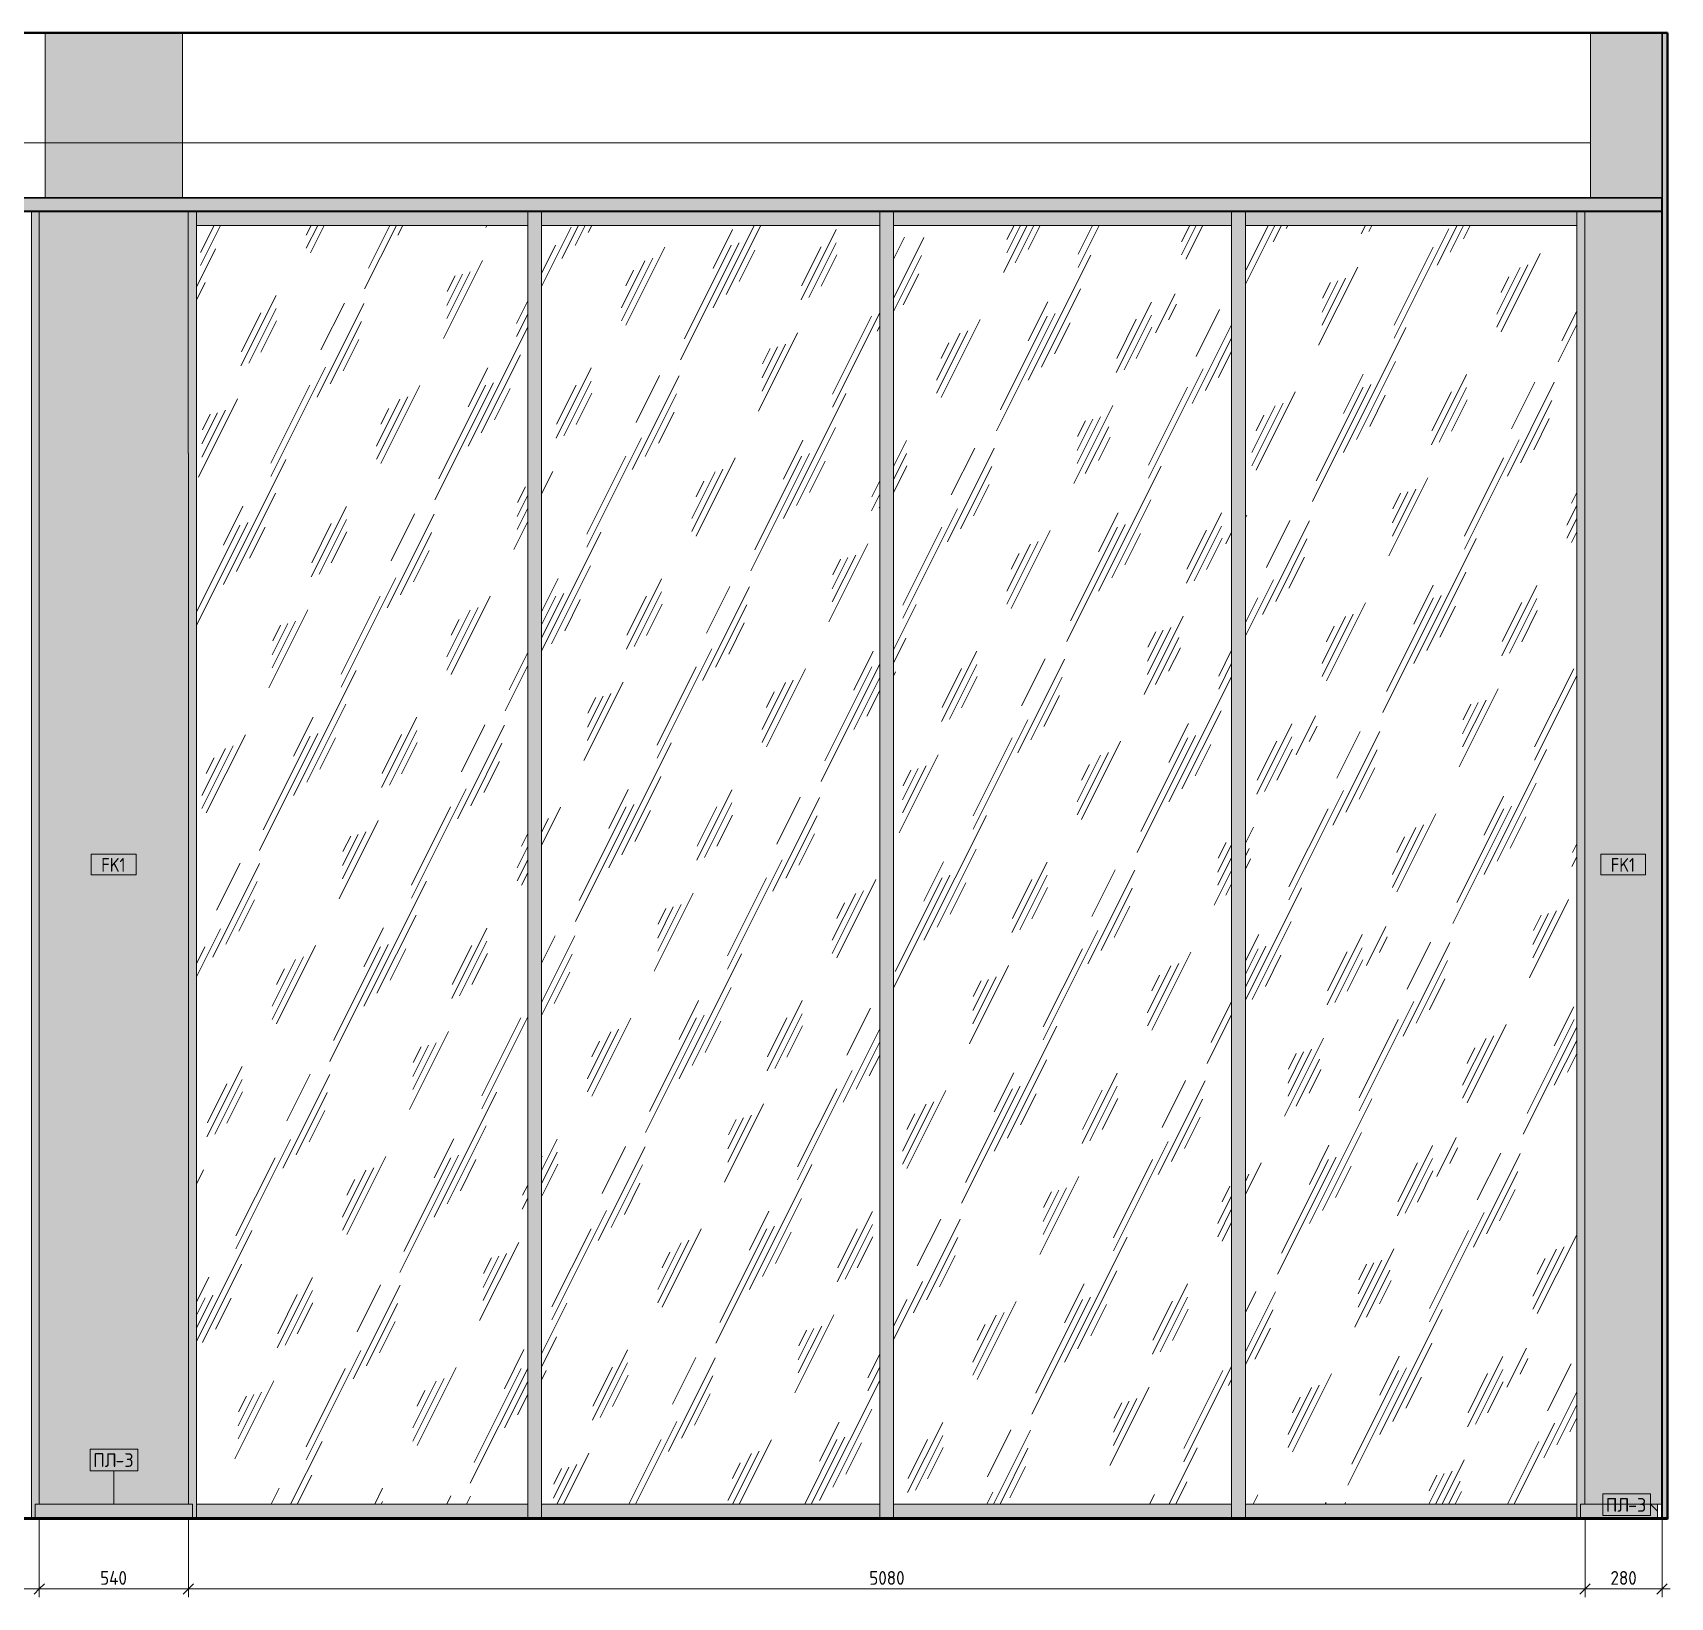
# Model space of a CAD drawing. Header units: millimetres. Extents: x 63432 to 177405, y -1987 to 27578.
# Drawn here: x 146314 to 152269, y 8112 to 13800 of the extents above; entities that cross this region are included whole.
import ezdxf

# ---------------------------------------------------------------- set-up
doc = ezdxf.new("R2010")
doc.units = ezdxf.units.MM
for name, color, linetype, lineweight in [('A-ANNO-DIMS', 7, 'Continuous', 9), ('A-ANNO-DIMS-25', 7, 'Continuous', 9), ('A-FLOR', 7, 'Continuous', 9), ('A-GENM-1', 7, 'Continuous', 9), ('A-GENM-IDEN', 7, 'Continuous', 9), ('A-GLAZ-CURT', 7, 'Continuous', 9), ('A-GLAZ-CWMG', 7, 'Continuous', 9), ('A-WALL-IDEN', 7, 'Continuous', 9), ('A-WALL-PATT', 7, 'Continuous', 9), ('I-WALL', 7, 'Continuous', 9), ('S-COLS', 7, 'Continuous', 9)]:
    doc.layers.add(name, color=color, linetype=linetype, lineweight=lineweight)
for name, color, linetype, lineweight, true_color in [('A-CLNG-1', 7, 'Continuous', 9, 0x787878), ('A-CLNG-FNSH-1', 7, 'Continuous', 30, 0x3c3c3c), ('A-FLOR-1', 7, 'Continuous', 9, 0x787878), ('A-FLOR-FNSH-1', 7, 'Continuous', 30, 0x3c3c3c), ('A-FLOR-FNSH-2', 7, 'Continuous', 40, 0x3c3c3c), ('A-WALL-4', 7, 'Continuous', 40, 0x3c3c3c), ('A-WALL-5', 7, 'Continuous', 30, 0x3c3c3c), ('A-WALL-FNSH-3', 7, 'Continuous', 30, 0x3c3c3c), ('I-WALL-1', 7, 'Continuous', 9, 0x787878)]:
    doc.layers.add(name, color=color, linetype=linetype, lineweight=lineweight, true_color=true_color)
doc.styles.add('GOST Common_5', font='GOST_Common.ttf', dxfattribs={"width": 0.9, "height": 50})
doc.styles.add('GOST Common_6', font='GOST_Common.ttf', dxfattribs={"height": 50})
doc.styles.add('ISOCPEUR_3', font='isocpeur.ttf', dxfattribs={"width": 0.9, "height": 50})
doc.dimstyles.new('ISO-2_0_0_9К_Средний_округл2', dxfattribs={"dimscale": 304.8, "dimtxt": 49.799059, "dimasz": 0.123031, "dimexe": 0.098425, "dimexo": 0, "dimgap": 0, "dimtad": 1, "dimdec": 0, "dimrnd": 10, "dimzin": 0, "dimdsep": 46, "dimtxsty": 'ISOCPEUR_3', "dimblk1": 'OBLIQUE', "dimblk2": 'OBLIQUE', "dimsah": 1, "dimcen": 0.09, "dimdle": 0.098425, "dimazin": 0, "dimtfac": 1, "dimtdec": 4, "dimtix": 1, "dimtmove": 0, "dimatfit": 3, "dimfxl": 1, "dimtvp": 1, "dimtolj": 1, "dimtzin": 0, "dimarcsym": 2})
pattern_1 = [(45, (142104.646, 0), (-14.25598, 14.25598), []), (45, (142118.902, 0), (-14.25598, 14.25598), [25.202, -5.04, 0.8382, -4.202])]
pattern_2 = [(63.435, (74388.9, 31.75), (-255.583, 766.747), [317.5, -190.5, 317.5, -190.5, -403.903]), (63.435, (74388.9, 31.75), (-255.583, 766.747), [-1016, 127, -276.903]), (63.435, (74373, 47.6), (-255.583, 766.747), [254, -317.5, 190.5, -190.5, -467.403]), (63.435, (74373, 47.6), (-255.583, 766.747), [-952.5, 222.25, -245.153]), (63.435, (74373, 95.25), (-255.583, 766.747), [190.5, -381, 127, -190.5, -530.903]), (63.435, (74373, 95.25), (-255.583, 766.747), [-889, 285.75, -245.153]), (63.435, (74420.64, 47.6), (-255.583, 766.747), [190.5, -381, 158.75, -6404.65]), (63.435, (74468.27, 95.25), (-255.583, 766.747), [95.25, -476.25, 63.5, -6499.9]), (63.435, (74388.9, 174.6), (-255.583, 766.747), [63.5, -476.25, 63.5, -254, -562.653]), (63.435, (74388.9, 174.6), (-255.583, 766.747), [-857.25, 158.75, -403.903]), (63.435, (74674.64, 127), (-255.583, 766.747), [317.5, -476.25, 381, -251.503]), (63.435, (74674.64, 79.4), (-255.583, 766.747), [444.5, -317.5, 476.25, -188.003]), (63.435, (74706.4, 95.25), (-255.583, 766.747), [508, -254, 381, -276.903]), (63.435, (74754, 142.9), (-255.583, 766.747), [317.5, -444.5, 254, -403.903]), (63.435, (74706.4, 238.1), (-255.583, 766.747), [158.75, -635, 190.5, -435.653]), (63.435, (74801.64, 190.5), (-255.583, 766.747), [127, -635, 127, -530.903])]
pattern_3 = [(0, (142104.646, 0), (30.48, 7.62), [2.515, -20.345, 2.515, -20.345, -121.92]), (0, (142104.646, 0), (30.48, 7.62), [-45.72, 2.515, -43.205, 2.515, -20.345, -53.34]), (0, (142104.646, 0), (30.48, 7.62), [-114.3, 2.515, -12.725, 2.515, -35.585]), (120, (142116.076, 3.81), (-21.8391136, 22.5864543), [2.515, -20.345, 2.515, -20.345, -121.92]), (120, (142116.076, 3.81), (-21.8391136, 22.5864543), [-45.72, 2.515, -43.205, 2.515, -20.345, -53.34]), (120, (142116.076, 3.81), (-21.8391136, 22.5864543), [-114.3, 2.515, -12.725, 2.515, -35.585]), (240, (142119.886, 19.05), (-8.6408864, -30.2064543), [2.515, -20.345, 2.515, -20.345, -121.92]), (240, (142119.886, 19.05), (-8.6408864, -30.2064543), [-45.72, 2.515, -43.205, 2.515, -20.345, -53.34]), (240, (142119.886, 19.05), (-8.6408864, -30.2064543), [-114.3, 2.515, -12.725, 2.515, -35.585])]

# ---------------------------------------------------------------- blocks, each defined once
blk = doc.blocks.new('BSC_Колонна _Прямоугольная - 500х500-23287078-Развертка 3_12-4')
at = {"layer": 'S-COLS'}
blk.add_hatch(color=256, dxfattribs=at).paths.add_polyline_path([(74040, 13200), (74040, 13800), (73540, 13800), (73540, 13200), (74035.6, 13200)])
for p, q in [((73540, 13800), (73540, 13200)), ((74040, 13800), (74040, 13200))]:
    blk.add_line(p, q, dxfattribs=at)
blk = doc.blocks.new('Прямоугольный импост - Импост структурный с накладкой - 160мм-30335138-Развертка 3_12-4')
at = {"layer": 'A-GLAZ-CWMG'}
blk.add_hatch(color=256, dxfattribs=at).paths.add_polyline_path([(78530, 8400), (78544, 8400), (78544, 8450), (78559, 8450), (78559, 13150), (78530, 13150), (78530, 8440)])
blk.add_line((78530, 13150), (78530, 8400), dxfattribs=at)
blk = doc.blocks.new('Системная панель - Стекло - 40мм-30335156-Развертка 3_12-4')
at = {"layer": 'A-GLAZ-CURT'}
h = blk.add_hatch(dxfattribs=at)
h.set_pattern_fill('FP_47', color=256, style=0, pattern_type=2)
h.set_pattern_definition(pattern_2)
h.paths.add_polyline_path([(80335, 8450), (80335, 13100), (79130, 13100), (79130, 8450)])
blk = doc.blocks.new('Прямоугольный импост - Импост структурный с накладкой - 160мм-23562105-Развертка 3_12-4')
at = {"layer": 'A-GLAZ-CWMG'}
blk.add_hatch(color=256, dxfattribs=at).paths.add_polyline_path([(84150, 13100), (84150, 13150), (82945, 13150), (82945, 13100)])
for p, q in [((82945, 13100), (82945, 13150)), ((84150, 13150), (84150, 13100)), ((82945, 13100), (84150, 13100))]:
    blk.add_line(p, q, dxfattribs=at)
blk = doc.blocks.new('Прямоугольный импост - Импост структурный с накладкой - 160мм-23562106-Развертка 3_12-4')
at = {"layer": 'A-GLAZ-CWMG'}
blk.add_hatch(color=256, dxfattribs=at).paths.add_polyline_path([(79130, 8400), (80335, 8400), (80335, 8450), (79130, 8450), (79130, 8440)])
for p, q in [((79130, 8400), (79130, 8450)), ((80335, 8450), (79130, 8450)), ((80335, 8450), (80335, 8400))]:
    blk.add_line(p, q, dxfattribs=at)
blk = doc.blocks.new('Прямоугольный импост - Импост структурный с накладкой - 160мм-30335139-Развертка 3_12-4')
at = {"layer": 'A-GLAZ-CWMG'}
blk.add_hatch(color=256, dxfattribs=at).paths.add_polyline_path([(74080, 8400), (74090, 8400), (74090, 13150), (74060, 13150), (74060, 12270), (74061, 12270), (74061, 8450), (74076, 8450), (74076, 8400)])
blk.add_line((74090, 8400), (74090, 13150), dxfattribs=at)
blk = doc.blocks.new('Системная панель - Стекло - 40мм-30335157-Развертка 3_12-4')
at = {"layer": 'A-GLAZ-CURT'}
h = blk.add_hatch(dxfattribs=at)
h.set_pattern_fill('FP_47', color=256, style=0, pattern_type=2)
h.set_pattern_definition(pattern_2)
h.paths.add_polyline_path([(81740.8, 8450), (82895, 8450), (82895, 13100), (81665, 13100), (81665, 8450)])
blk = doc.blocks.new('Прямоугольный импост - Импост структурный с накладкой - 160мм-23562107-Развертка 3_12-4')
at = {"layer": 'A-GLAZ-CWMG'}
blk.add_hatch(color=256, dxfattribs=at).paths.add_polyline_path([(81615, 13100), (81615, 13150), (80385, 13150), (80385, 13100)])
for p, q in [((80385, 13100), (80385, 13150)), ((81615, 13150), (81615, 13100)), ((80385, 13100), (81615, 13100))]:
    blk.add_line(p, q, dxfattribs=at)
blk = doc.blocks.new('Прямоугольный импост - Импост структурный с накладкой - 160мм-23562108-Развертка 3_12-4')
at = {"layer": 'A-GLAZ-CWMG'}
blk.add_hatch(color=256, dxfattribs=at).paths.add_polyline_path([(81740.8, 8400), (82895, 8400), (82895, 8450), (81665, 8450), (81665, 8400)])
for p, q in [((81665, 8400), (81665, 8450)), ((82895, 8450), (81665, 8450)), ((82895, 8450), (82895, 8400))]:
    blk.add_line(p, q, dxfattribs=at)
blk = doc.blocks.new('Прямоугольный импост - Импост структурный с накладкой - 160мм-30335135-Развертка 3_12-4')
at = {"layer": 'A-GLAZ-CWMG'}
blk.add_hatch(color=256, dxfattribs=at).paths.add_polyline_path([(76285, 8400), (76335, 8400), (76335, 13150), (76285, 13150), (76285, 8440)])
for p, q in [((76285, 13150), (76285, 8400)), ((76335, 13150), (76335, 8400))]:
    blk.add_line(p, q, dxfattribs=at)
blk = doc.blocks.new('Системная панель - Стекло - 40мм-V74-Развертка 3_12-4')
at = {"layer": 'A-GLAZ-CURT'}
h = blk.add_hatch(dxfattribs=at)
h.set_pattern_fill('FP_47', color=256, style=0, pattern_type=2)
h.set_pattern_definition(pattern_2)
h.paths.add_polyline_path([(80385, 8450), (81615, 8450), (81615, 13100), (80385, 13100), (80385, 11097.7)])
blk = doc.blocks.new('Прямоугольный импост - Импост структурный с накладкой - 160мм-23562109-Развертка 3_12-4')
at = {"layer": 'A-GLAZ-CWMG'}
blk.add_hatch(color=256, dxfattribs=at).paths.add_polyline_path([(80385, 8400), (81615, 8400), (81615, 8450), (80385, 8450), (80385, 8440)])
for p, q in [((80385, 8400), (80385, 8450)), ((81615, 8450), (80385, 8450)), ((81615, 8450), (81615, 8400))]:
    blk.add_line(p, q, dxfattribs=at)
blk = doc.blocks.new('Прямоугольный импост - Импост структурный с накладкой - 160мм-23562110-Развертка 3_12-4')
at = {"layer": 'A-GLAZ-CWMG'}
blk.add_hatch(color=256, dxfattribs=at).paths.add_polyline_path([(80335, 13100), (80335, 13150), (79130, 13150), (79130, 13100)])
for p, q in [((79130, 13100), (79130, 13150)), ((80335, 13150), (80335, 13100)), ((79130, 13100), (80335, 13100))]:
    blk.add_line(p, q, dxfattribs=at)
blk = doc.blocks.new('Прямоугольный импост - Импост структурный с накладкой - 160мм-30335136-Развертка 3_12-4')
at = {"layer": 'A-GLAZ-CWMG'}
blk.add_hatch(color=256, dxfattribs=at).paths.add_polyline_path([(80335, 8400), (80385, 8400), (80385, 13150), (80335, 13150), (80335, 8440)])
for p, q in [((80335, 13150), (80335, 8400)), ((80385, 13150), (80385, 8400))]:
    blk.add_line(p, q, dxfattribs=at)
blk = doc.blocks.new('Системная панель - Стекло - 40мм-V75-Развертка 3_12-4')
at = {"layer": 'A-GLAZ-CURT'}
h = blk.add_hatch(dxfattribs=at)
h.set_pattern_fill('FP_47', color=256, style=0, pattern_type=2)
h.set_pattern_definition(pattern_2)
h.paths.add_polyline_path([(82945, 8450), (84150, 8450), (84150, 13100), (82945, 13100), (82945, 11097.7)])
blk = doc.blocks.new('Прямоугольный импост - Импост структурный с накладкой - 160мм-23562111-Развертка 3_12-4')
at = {"layer": 'A-GLAZ-CWMG'}
blk.add_hatch(color=256, dxfattribs=at).paths.add_polyline_path([(82895, 13100), (82895, 13150), (81665, 13150), (81665, 13100), (81740.8, 13100)])
for p, q in [((81665, 13100), (81665, 13150)), ((82895, 13150), (82895, 13100)), ((81665, 13100), (82895, 13100))]:
    blk.add_line(p, q, dxfattribs=at)
blk = doc.blocks.new('Прямоугольный импост - Импост структурный с накладкой - 160мм-23562112-Развертка 3_12-4')
at = {"layer": 'A-GLAZ-CWMG'}
blk.add_hatch(color=256, dxfattribs=at).paths.add_polyline_path([(84150, 8400), (84150, 8450), (82945, 8450), (82945, 8400)])
for p, q in [((82945, 8400), (82945, 8450)), ((84150, 8450), (82945, 8450)), ((84150, 8450), (84150, 8400))]:
    blk.add_line(p, q, dxfattribs=at)
blk = doc.blocks.new('Плинтус - Плинтус темный _ст_школа_-32864411-Развертка 3_12-4')
at = {"layer": 'A-GENM-1'}
blk.add_line((84164, 8400), (84164, 8450), dxfattribs=at)
blk = doc.blocks.new('Плинтус - Плинтус темный _ст_школа_-32859016-Развертка 3_12-4')
at = {"layer": 'A-GENM-1'}
blk.add_hatch(color=256, dxfattribs=at).paths.add_polyline_path([(84164, 8400), (84444, 8400), (84444, 8450), (84164, 8450)])
for q in [(84444, 8450), (84164, 8400)]:
    blk.add_line((84164, 8450), q, dxfattribs=at)
blk = doc.blocks.new('Плинтус - Плинтус темный _ст_школа_-32864412-Развертка 3_12-4')
at = {"layer": 'A-GENM-1'}
for p, q in [((84459, 8450), (84444, 8450)), ((84444, 8450), (84444, 8400)), ((84444, 8400), (84459, 8400)), ((84459, 8400), (84459, 8450))]:
    blk.add_line(p, q, dxfattribs=at)
blk = doc.blocks.new('Плинтус - Плинтус темный _ст_школа_-32864504-Развертка 3_12-4')
at = {"layer": 'A-GENM-1'}
blk.add_line((78544, 8400), (78544, 8450), dxfattribs=at)
blk = doc.blocks.new('Плинтус - Плинтус темный _ст_школа_-32859004-Развертка 3_12-4')
at = {"layer": 'A-GENM-1'}
blk.add_hatch(color=256, dxfattribs=at).paths.add_polyline_path([(78580, 8400), (79116, 8400), (79116, 8450), (78544, 8450), (78544, 8400), (78560, 8400)])
for p, q in [((78544, 8450), (79116, 8450)), ((78544, 8450), (78544, 8400)), ((79116, 8400), (79116, 8450))]:
    blk.add_line(p, q, dxfattribs=at)
blk = doc.blocks.new('Плинтус - Плинтус темный _ст_школа_-32864505-Развертка 3_12-4')
at = {"layer": 'A-GENM-1'}
blk.add_line((79116, 8450), (79116, 8400), dxfattribs=at)
blk = doc.blocks.new('DIMBLOCK47-Развертка 3_12-4')
at = {"layer": 'A-ANNO-DIMS-25'}
for p, q in [((151959.3, 8400), (151959.3, 8111.6)), ((151959.3, 8141.6), (151959.3, 8400)), ((152239.3, 8400), (152239.3, 8111.6)), ((152239.3, 8141.6), (152239.3, 8400)), ((152269.3, 8141.6), (151959.3, 8141.6))]:
    blk.add_line(p, q, dxfattribs=at)
at = {"layer": 'A-ANNO-DIMS-25', "lineweight": 20}
for p, q in [((151959.3, 8141.6), (151978, 8160.4)), ((152239.3, 8141.6), (152258, 8160.4)), ((151959.3, 8141.6), (151940.5, 8122.9)), ((152239.3, 8141.6), (152220.5, 8122.9))]:
    blk.add_line(p, q, dxfattribs=at)
at = {"layer": 'A-ANNO-DIMS-25', "color": 0, "insert": (152051.8, 8206.9), "char_height": 50, "width": 113.772, "attachment_point": 1, "line_spacing_factor": 1.149209, "style": 'ISOCPEUR_3'}
blk.add_mtext('280', dxfattribs=at)
blk = doc.blocks.new('_Oblique')
at = {"color": 0, "linetype": 'ByBlock', "lineweight": -2}
blk.add_line((-0.5, -0.5), (0.5, 0.5), dxfattribs=at)
blk = doc.blocks.new('DIMBLOCK48-Развертка 3_12-4')
at = {"layer": 'A-ANNO-DIMS-25'}
for p, q in [((146880.3, 8400), (146880.3, 8111.6)), ((146880.3, 8141.6), (146880.3, 8400)), ((151959.3, 8400), (151959.3, 8111.6)), ((151959.3, 8141.6), (151959.3, 8400)), ((151959.3, 8141.6), (146880.3, 8141.6))]:
    blk.add_line(p, q, dxfattribs=at)
at = {"layer": 'A-ANNO-DIMS-25', "lineweight": 20}
for p, q in [((146880.3, 8141.6), (146899, 8160.4)), ((151959.3, 8141.6), (151978, 8160.4)), ((146880.3, 8141.6), (146861.5, 8122.9)), ((151959.3, 8141.6), (151940.5, 8122.9))]:
    blk.add_line(p, q, dxfattribs=at)
at = {"layer": 'A-ANNO-DIMS-25', "color": 0, "insert": (149356.5, 8206.9), "char_height": 50, "width": 151.696, "attachment_point": 1, "line_spacing_factor": 1.149209, "style": 'ISOCPEUR_3'}
blk.add_mtext('5080', dxfattribs=at)
blk = doc.blocks.new('DIMBLOCK49-Развертка 3_12-4')
at = {"layer": 'A-ANNO-DIMS-25'}
for p, q in [((146338.3, 8400), (146338.3, 8111.6)), ((146338.3, 8141.6), (146338.3, 8400)), ((146880.3, 8400), (146880.3, 8111.6)), ((146880.3, 8141.6), (146880.3, 8400)), ((146880.3, 8141.6), (146338.3, 8141.6))]:
    blk.add_line(p, q, dxfattribs=at)
at = {"layer": 'A-ANNO-DIMS-25', "lineweight": 20}
for p, q in [((146338.3, 8141.6), (146357, 8160.4)), ((146880.3, 8141.6), (146899, 8160.4)), ((146338.3, 8141.6), (146319.5, 8122.9)), ((146880.3, 8141.6), (146861.5, 8122.9))]:
    blk.add_line(p, q, dxfattribs=at)
at = {"layer": 'A-ANNO-DIMS-25', "color": 0, "insert": (146559.5, 8206.9), "char_height": 50, "width": 119.518, "attachment_point": 1, "line_spacing_factor": 1.149209, "style": 'ISOCPEUR_3'}
blk.add_mtext('540', dxfattribs=at)
blk = doc.blocks.new('DIMBLOCK50-Развертка 3_12-4')
at = {"layer": 'A-ANNO-DIMS-25'}
for p, q in [((141840.3, 8400), (141840.3, 8111.6)), ((141840.3, 8141.6), (141840.3, 8400)), ((146338.3, 8400), (146338.3, 8111.6)), ((146338.3, 8141.6), (146338.3, 8400)), ((146338.3, 8141.6), (141840.3, 8141.6))]:
    blk.add_line(p, q, dxfattribs=at)
at = {"layer": 'A-ANNO-DIMS-25', "lineweight": 20}
for p, q in [((141840.3, 8141.6), (141859, 8160.4)), ((146338.3, 8141.6), (146357, 8160.4)), ((141840.3, 8141.6), (141821.5, 8122.9)), ((146338.3, 8141.6), (146319.5, 8122.9))]:
    blk.add_line(p, q, dxfattribs=at)
at = {"layer": 'A-ANNO-DIMS-25', "color": 0, "insert": (144023.7, 8206.9), "char_height": 50, "width": 157.442, "attachment_point": 1, "line_spacing_factor": 1.149209, "style": 'ISOCPEUR_3'}
blk.add_mtext('4500', dxfattribs=at)
blk = doc.blocks.new('М_стена_0001 - Типоразмер_без рамки-25382661-Развертка 3_12-4')
at = {"layer": 'A-WALL-IDEN'}
for p, q in [((78910.9, 10813.1), (78747.7, 10813.1)), ((78747.7, 10813.1), (78747.7, 10738.1)), ((78910.9, 10738.1), (78910.9, 10813.1)), ((78747.7, 10738.1), (78910.9, 10738.1))]:
    blk.add_line(p, q, dxfattribs=at)
blk = doc.blocks.new('Mark Reiling - Mark Reiling-26174330-Развертка 3_12-4')
at = {"layer": 'A-GENM-IDEN'}
for p, q in [((78743.3, 8650.3), (78743.3, 8571.5)), ((78743.3, 8650.3), (78916.7, 8650.3)), ((78916.7, 8650.3), (78743.3, 8650.3)), ((78743.3, 8650.3), (78743.3, 8571.5)), ((78916.7, 8571.5), (78916.7, 8650.3)), ((78916.7, 8571.5), (78916.7, 8650.3)), ((78743.3, 8571.5), (78916.7, 8571.5)), ((78743.3, 8571.5), (78916.7, 8571.5))]:
    blk.add_line(p, q, dxfattribs=at)

msp = doc.modelspace()

# ---------------------------------------------------------------- hatches: boundary and pattern name
at = {"layer": 'A-CLNG-1'}
msp.add_hatch(color=256, dxfattribs=at).paths.add_polyline_path([(145209.3, 13150), (152238.3, 13150), (152238.3, 13200), (141301.2, 13200), (141301.3, 13150), (144104.3, 13150)])
at = {"layer": 'A-FLOR-1'}
h = msp.add_hatch(dxfattribs=at)
h.set_pattern_fill('FP_46', color=256, style=0, pattern_type=2)
h.set_pattern_definition(pattern_1)
h.paths.add_polyline_path([(144040.8, 13800), (152259.7, 13800), (152259.7, 13800.3), (141301.2, 13800.3), (141301.2, 13800), (142671, 13800)])
msp.add_hatch(color=256, dxfattribs=at).paths.add_polyline_path([(152238.3, 8395), (152239.3, 8395), (152239.3, 8400), (141301.2, 8400), (141301.3, 8395), (152237.9, 8395)])
at = {"layer": 'A-WALL-PATT'}
for points in [[(146879.3, 8450), (146879.3, 13150), (146338.3, 13150), (146338.3, 8450), (146859.3, 8450)], [(152234.9, 8450), (152238.3, 8450), (152238.3, 13150), (151958.3, 13150), (151958.3, 8450), (152223.3, 8450)], [(146879.3, 8450), (146880.3, 8450), (146880.3, 12270), (146879.3, 12270), (146879.3, 11097.7)]]:
    msp.add_hatch(color=256, dxfattribs=at).paths.add_polyline_path(points)
at = {"layer": 'I-WALL-1'}
h = msp.add_hatch(dxfattribs=at)
h.set_pattern_fill('FP_48', color=256, style=0, pattern_type=2)
h.set_pattern_definition(pattern_3)
h.paths.add_polyline_path([(152239.3, 8400), (152259.3, 8400), (152259.3, 13800), (152239.3, 13800), (152239.3, 8416.1)])
h = msp.add_hatch(dxfattribs=at)
h.set_pattern_fill('FP_46', color=256, style=0, pattern_type=2)
h.set_pattern_definition(pattern_1)
h.paths.add_polyline_path([(152259.7, 8395), (152259.7, 13800), (152259.3, 13800), (152259.3, 8395)])
h = msp.add_hatch(dxfattribs=at)
h.set_pattern_fill('FP_48', color=256, style=0, pattern_type=2)
h.set_pattern_definition(pattern_3)
h.paths.add_polyline_path([(152259.3, 8395), (152259.3, 8400), (152239.3, 8400), (152239.3, 8395)])
at = {"layer": 'S-COLS'}
msp.add_hatch(color=256, dxfattribs=at).paths.add_polyline_path([(152238.3, 13150), (152239.3, 13150), (152239.3, 13800), (151979.3, 13800), (151979.3, 13200), (152238.3, 13200)])

# ---------------------------------------------------------------- linework, layer by layer
at = {"layer": 'A-CLNG-FNSH-1'}
for p, q in [((152238.3, 13200), (141301.2, 13200)), ((152238.3, 13150), (152238.3, 13200)), ((152237.3, 13151), (141301.2, 13151)), ((141301.2, 13150), (152238.3, 13150)), ((152237.3, 13150), (152237.3, 13151))]:
    msp.add_line(p, q, dxfattribs=at)
at = {"layer": 'A-FLOR'}
for p, q in [((151979.3, 13800), (151979.3, 13400)), ((151979.3, 13400), (141319.3, 13400))]:
    msp.add_line(p, q, dxfattribs=at)
at = {"layer": 'A-FLOR-FNSH-1'}
for p, q in [((152239.3, 8400), (141301.2, 8400)), ((152239.3, 8395), (152239.3, 8400)), ((152259.7, 8395), (141301.2, 8395))]:
    msp.add_line(p, q, dxfattribs=at)
at = {"layer": 'A-FLOR-FNSH-2'}
msp.add_line((141301.2, 13800), (152259.3, 13800), dxfattribs=at)
at = {"layer": 'A-GENM-IDEN'}
for p, q in [((146609.3, 8450), (146609.3, 8570.5)), ((152223.3, 8425), (152196.9, 8450.4))]:
    msp.add_line(p, q, dxfattribs=at)
at = {"layer": 'A-WALL-4'}
for p, q in [((152259.3, 13800), (152259.3, 8395)), ((152259.7, 13800), (152259.3, 13800))]:
    msp.add_line(p, q, dxfattribs=at)
at = {"layer": 'A-WALL-5'}
for p in [(152239.3, 13800), (152259.3, 8400)]:
    msp.add_line(p, (152239.3, 8400), dxfattribs=at)
at = {"layer": 'A-WALL-FNSH-3'}
for p, q in [((152239.3, 13150), (152238.3, 13150)), ((152238.3, 13150), (152238.3, 8400))]:
    msp.add_line(p, q, dxfattribs=at)
at = {"layer": 'I-WALL'}
for p, q in [((146338.3, 13150), (146338.3, 8450)), ((146879.3, 12270), (146879.3, 13150)), ((151958.3, 13150), (151958.3, 8450)), ((146879.3, 12270), (146880.3, 12270)), ((146880.3, 12270), (146880.3, 8450))]:
    msp.add_line(p, q, dxfattribs=at)
at = {"layer": 'S-COLS'}
msp.add_line((151979.3, 13800), (151979.3, 13200), dxfattribs=at)

# ---------------------------------------------------------------- block references
at = {"layer": 'A-GENM-1'}
for name in ['Плинтус - Плинтус темный _ст_школа_-32864504-Развертка 3_12-4', 'Плинтус - Плинтус темный _ст_школа_-32859004-Развертка 3_12-4', 'Плинтус - Плинтус темный _ст_школа_-32864505-Развертка 3_12-4', 'Плинтус - Плинтус темный _ст_школа_-32864411-Развертка 3_12-4', 'Плинтус - Плинтус темный _ст_школа_-32859016-Развертка 3_12-4', 'Плинтус - Плинтус темный _ст_школа_-32864412-Развертка 3_12-4']:
    msp.add_blockref(name, (67779.3, 0), dxfattribs=at)
at = {"layer": 'A-GENM-IDEN'}
for p in [(67779.3, 0), (73280.2, -163.1)]:
    msp.add_blockref('Mark Reiling - Mark Reiling-26174330-Развертка 3_12-4', p, dxfattribs=at)
at = {"layer": 'A-GLAZ-CURT'}
for name in ['Системная панель - Стекло - 40мм-30335156-Развертка 3_12-4', 'Системная панель - Стекло - 40мм-V74-Развертка 3_12-4', 'Системная панель - Стекло - 40мм-30335157-Развертка 3_12-4', 'Системная панель - Стекло - 40мм-V75-Развертка 3_12-4']:
    msp.add_blockref(name, (67779.3, 0), dxfattribs=at)
at = {"layer": 'A-GLAZ-CWMG'}
for name, p in [('Прямоугольный импост - Импост структурный с накладкой - 160мм-30335138-Развертка 3_12-4', (67779.3, 0)), ('Прямоугольный импост - Импост структурный с накладкой - 160мм-30335139-Развертка 3_12-4', (72819.3, 0)), ('Прямоугольный импост - Импост структурный с накладкой - 160мм-23562110-Развертка 3_12-4', (67779.3, 0)), ('Прямоугольный импост - Импост структурный с накладкой - 160мм-30335136-Развертка 3_12-4', (67779.3, 0)), ('Прямоугольный импост - Импост структурный с накладкой - 160мм-23562107-Развертка 3_12-4', (67779.3, 0)), ('Прямоугольный импост - Импост структурный с накладкой - 160мм-30335135-Развертка 3_12-4', (73109.3, 0)), ('Прямоугольный импост - Импост структурный с накладкой - 160мм-23562111-Развертка 3_12-4', (67779.3, 0)), ('Прямоугольный импост - Импост структурный с накладкой - 160мм-30335136-Развертка 3_12-4', (70339.3, 0)), ('Прямоугольный импост - Импост структурный с накладкой - 160мм-23562105-Развертка 3_12-4', (67779.3, 0)), ('Прямоугольный импост - Импост структурный с накладкой - 160мм-30335138-Развертка 3_12-4', (73399.3, 0)), ('Прямоугольный импост - Импост структурный с накладкой - 160мм-23562106-Развертка 3_12-4', (67779.3, 0)), ('Прямоугольный импост - Импост структурный с накладкой - 160мм-23562109-Развертка 3_12-4', (67779.3, 0)), ('Прямоугольный импост - Импост структурный с накладкой - 160мм-23562108-Развертка 3_12-4', (67779.3, 0)), ('Прямоугольный импост - Импост структурный с накладкой - 160мм-23562112-Развертка 3_12-4', (67779.3, 0))]:
    msp.add_blockref(name, p, dxfattribs=at)
at = {"layer": 'A-WALL-IDEN'}
for p in [(67779.3, 0), (73268.8, 0)]:
    msp.add_blockref('М_стена_0001 - Типоразмер_без рамки-25382661-Развертка 3_12-4', p, dxfattribs=at)
at = {"layer": 'S-COLS'}
msp.add_blockref('BSC_Колонна _Прямоугольная - 500х500-23287078-Развертка 3_12-4', (72819.3, 0), dxfattribs=at)

# ---------------------------------------------------------------- texts
at = {"layer": 'A-GENM-IDEN', "char_height": 50, "attachment_point": 1, "style": 'GOST Common_6'}
for s, insert, width in [('ПЛ', (146534.1, 8635.3), 98.207), ('-3', (146615.1, 8635.3), 86.181), ('ПЛ', (152035, 8472.3), 98.207), ('-3', (152116.1, 8472.3), 86.181)]:
    msp.add_mtext(s, dxfattribs=dict(at, insert=insert, width=width))
at = {"layer": 'A-WALL-IDEN', "char_height": 50, "width": 111.835, "attachment_point": 1, "style": 'GOST Common_5'}
for insert in [(146563.7, 10799.5), (152053.2, 10799.5)]:
    msp.add_mtext('FK1', dxfattribs=dict(at, insert=insert))

# ---------------------------------------------------------------- dimensions: what is measured, and where the dimension line sits
at = {"layer": 'A-ANNO-DIMS'}
for base, p1, p2, override, picture, middle in [((141840.3, 8141.6), (146338.3, 8400), (141840.3, 8400), {"dimpost": '<>', "dimfxl": 4497.999993}, 'DIMBLOCK50-Развертка 3_12-4', (144089.3, 8166.6)), ((146338.3, 8141.6), (146880.3, 8400), (146338.3, 8400), {"dimpost": '<>', "dimfxl": 542}, 'DIMBLOCK49-Развертка 3_12-4', (146609.3, 8166.6)), ((146880.3, 8141.6), (151959.3, 8400), (146880.3, 8400), {"dimpost": '<>', "dimfxl": 5079.000006}, 'DIMBLOCK48-Развертка 3_12-4', (149419.8, 8166.6)), ((151959.3, 8141.6), (152239.3, 8400), (151959.3, 8400), {"dimpost": '<>', "dimfxl": 280}, 'DIMBLOCK47-Развертка 3_12-4', (152099.3, 8166.6))]:
    dim = msp.add_linear_dim(base=base, p1=p1, p2=p2, dimstyle='ISO-2_0_0_9К_Средний_округл2', override=override, dxfattribs=at)
    dim.commit()
    dim.dimension.update_dxf_attribs({"geometry": picture, "text_midpoint": middle})

doc.saveas('drawing.dxf')
